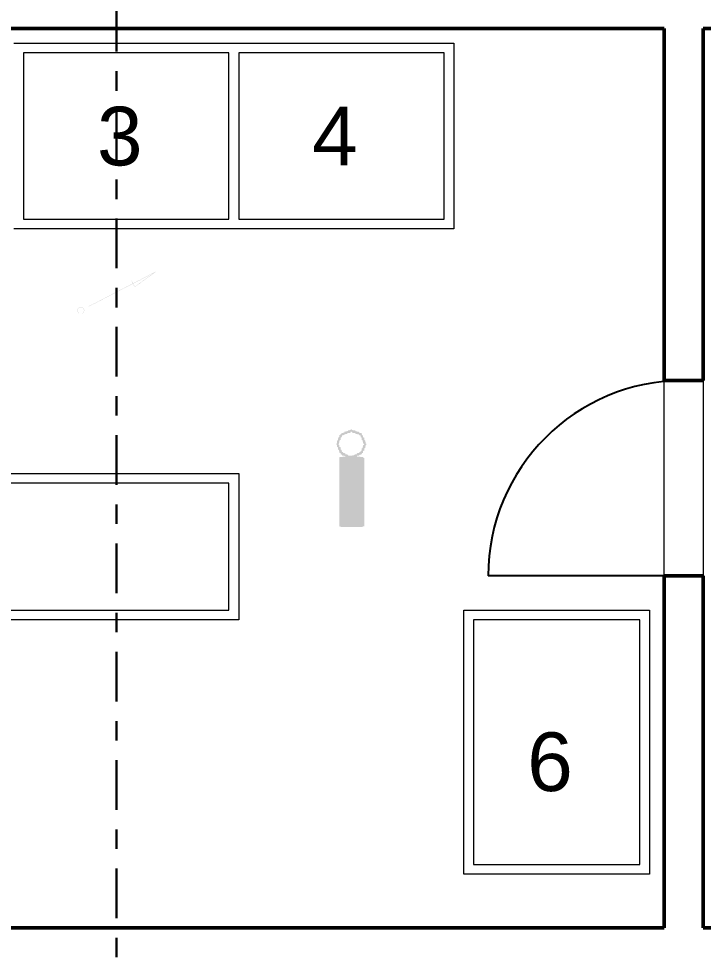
# Model space of a CAD drawing. Header units: metres. Extents: x -1.9 to 50, y -4.7 to 20.4.
# Drawn here: x 9.3 to 12.8, y 11.05 to 15.85 of the extents above; entities that cross this region are included whole.
import ezdxf

# ---------------------------------------------------------------- set-up
doc = ezdxf.new("R2010")
doc.units = ezdxf.units.M
doc.header["$LTSCALE"] = 0.1
doc.linetypes.add('DASHDOT', pattern=[3.556, 2.54, -0.508, 0, -0.508])
for name, color, linetype, lineweight in [('AMBIENTES', 8, 'Continuous', 13), ('CORTES', 7, 'DASHDOT', 30), ('DIVISORIA', 7, 'Continuous', 18), ('ILUMINACAO', 5, 'Continuous', 25), ('PAREDE', 7, 'Continuous', 50), ('PORTAS', 7, 'Continuous', 25), ('TEXTOS', 7, 'Continuous', 13), ('TUBULACAO', 1, 'Continuous', 25)]:
    doc.layers.add(name, color=color, linetype=linetype, lineweight=lineweight)
doc.styles.add('COSCIP-TEXTO', font='arial.ttf')

# ---------------------------------------------------------------- blocks, each defined once
blk = doc.blocks.new('PONTO_ILUMINACAO_EMERGENCIA')
h = blk.add_hatch(color=256)
h.dxf.hatch_style = 1
h.paths.add_polyline_path([(-0.0047, 0.5), (0.005, 0.5), (0.0072, 0.4942), (0.0188, 0.4904), (0.0421, 0.4884), (0.0459, 0.4797), (0.077, 0.4757), (0.082, 0.4651), (0.1053, 0.4622), (0.1097, 0.4419), (0.1184, 0.439), (0.1206, 0.4179), (0.1322, 0.4157), (0.1344, 0.3924), (0.1414, 0.3866), (0.1452, 0.3779), (0.1484, 0.3547), (0.1556, 0.3518), (0.1555, 0.3425), (0.1487, 0.3401), (0.1431, 0.3111), (0.1346, 0.3052), (0.1326, 0.282), (0.121, 0.2791), (0.1187, 0.2587), (0.1089, 0.2558), (0.1078, 0.2442), (0.0857, 0.239), (0.0799, 0.2315), (0.0595, 0.2297), (0.0579, 0.2268), (0.0584, 0.221), (0.0624, 0.2194), (0.1177, 0.2184), (0.1206, 0.212), (0.1322, 0.2087), (0.1335, 0.2035), (0.1336, -0.4883), (0.1322, -0.4929), (0.1206, -0.4939), (0.1067, -0.4999), (-0.1032, -0.5), (-0.1043, -0.497), (-0.1178, -0.4952), (-0.1228, -0.4912), (-0.1228, 0.2064), (-0.118, 0.218), (-0.0713, 0.2192), (-0.0621, 0.221), (-0.0601, 0.2268), (-0.0916, 0.2329), (-0.0961, 0.2413), (-0.1076, 0.2442), (-0.1083, 0.2558), (-0.1207, 0.2614), (-0.1253, 0.2878), (-0.1335, 0.2936), (-0.1358, 0.3169), (-0.1445, 0.3198), (-0.1468, 0.3416), (-0.1498, 0.3457), (-0.1556, 0.3459), (-0.1556, 0.3488), (-0.1498, 0.3495), (-0.1476, 0.3547), (-0.1454, 0.3779), (-0.1421, 0.3866), (-0.1346, 0.3924), (-0.1329, 0.4157), (-0.1236, 0.4201), (-0.1207, 0.4412), (-0.112, 0.4429), (-0.109, 0.4506), (-0.0988, 0.4564), (-0.0945, 0.4634), (-0.0713, 0.4655), (-0.0684, 0.4771), (-0.0451, 0.479), (-0.0364, 0.4826), (-0.0306, 0.4897), (-0.0073, 0.4925)])
h.paths.add_polyline_path([(-0.0044, 0.4758), (-0.0073, 0.465), (-0.0322, 0.4622), (-0.0396, 0.4593), (-0.0451, 0.4522), (-0.0684, 0.4496), (-0.0713, 0.4416), (-0.093, 0.439), (-0.0971, 0.4186), (-0.1062, 0.4157), (-0.1091, 0.3906), (-0.1178, 0.3896), (-0.1191, 0.3866), (-0.125, 0.3547), (-0.1294, 0.353), (-0.1305, 0.3459), (-0.1226, 0.3401), (-0.1207, 0.3194), (-0.109, 0.3169), (-0.1067, 0.2936), (-0.0981, 0.2878), (-0.0945, 0.2686), (-0.0858, 0.2668), (-0.08, 0.2579), (-0.0623, 0.2558), (-0.0579, 0.2442), (-0.0335, 0.2416), (-0.0306, 0.2325), (0.0014, 0.2301), (0.0276, 0.2355), (0.0334, 0.2424), (0.056, 0.2442), (0.0585, 0.2558), (0.0799, 0.2583), (0.0857, 0.2664), (0.0944, 0.2682), (0.0974, 0.2791), (0.106, 0.2817), (0.108, 0.3052), (0.1149, 0.3082), (0.1218, 0.3372), (0.1322, 0.343), (0.1324, 0.3488), (0.1293, 0.3539), (0.1206, 0.3567), (0.1184, 0.3779), (0.1148, 0.3876), (0.1076, 0.3924), (0.105, 0.4157), (0.0967, 0.4186), (0.0944, 0.4391), (0.0828, 0.4404), (0.077, 0.4487), (0.0453, 0.4535), (0.0421, 0.4615), (0.0188, 0.4634), (0.0078, 0.468), (0.0043, 0.4762)], flags=16)
blk = doc.blocks.new('TUBO_SOBE')
h = blk.add_hatch(color=256)
h.dxf.hatch_style = 1
h.paths.add_polyline_path([(0.4961, 0.2625), (0.499, 0.2651), (0.5, 0.2626), (0.4961, 0.2586), (0.4916, 0.2583), (0.4912, 0.2552), (0.4872, 0.2513), (0.4843, 0.2508), (0.4828, 0.2483), (0.4784, 0.2479), (0.474, 0.2425), (0.4681, 0.2421), (0.4677, 0.2391), (0.4608, 0.2322), (0.4549, 0.2318), (0.4489, 0.2258), (0.4476, 0.2219), (0.4431, 0.2215), (0.4373, 0.216), (0.4329, 0.2157), (0.4269, 0.2097), (0.4255, 0.2057), (0.4196, 0.2054), (0.4152, 0.1998), (0.4093, 0.1995), (0.402, 0.1896), (0.3976, 0.1892), (0.3917, 0.1837), (0.3873, 0.1833), (0.3799, 0.1734), (0.3741, 0.173), (0.3667, 0.1646), (0.3608, 0.1642), (0.3604, 0.1612), (0.3564, 0.1572), (0.352, 0.1569), (0.3476, 0.1513), (0.3447, 0.151), (0.3432, 0.1484), (0.3388, 0.1481), (0.3383, 0.145), (0.3344, 0.1411), (0.3285, 0.1407), (0.3211, 0.1322), (0.3153, 0.1319), (0.3148, 0.1288), (0.3109, 0.1249), (0.3065, 0.1245), (0.302, 0.119), (0.299, 0.1185), (0.2976, 0.1146), (0.2932, 0.1142), (0.2888, 0.1087), (0.2829, 0.1084), (0.2769, 0.1024), (0.2756, 0.0984), (0.2697, 0.0981), (0.2624, 0.0896), (0.2579, 0.0893), (0.2565, 0.0867), (0.2535, 0.0863), (0.2521, 0.0823), (0.2477, 0.0819), (0.2403, 0.0734), (0.2344, 0.0731), (0.2315, 0.0705), (0.2275, 0.0745), (0.2272, 0.0789), (0.2246, 0.0803), (0.2243, 0.0862), (0.2202, 0.0877), (0.2198, 0.0921), (0.2173, 0.0936), (0.2169, 0.098), (0.2143, 0.0994), (0.214, 0.1053), (0.2114, 0.1068), (0.2109, 0.1112), (0.2094, 0.1113), (0.208, 0.1087), (0.2021, 0.1084), (0.2006, 0.1058), (0.1962, 0.1054), (0.1947, 0.1028), (0.1889, 0.1025), (0.1874, 0.0984), (0.183, 0.0981), (0.1815, 0.0955), (0.1756, 0.0951), (0.1742, 0.0926), (0.1698, 0.0922), (0.1683, 0.0896), (0.1639, 0.0893), (0.1624, 0.0867), (0.1565, 0.0863), (0.1551, 0.0823), (0.1507, 0.0819), (0.1492, 0.0793), (0.1433, 0.079), (0.1418, 0.0764), (0.1374, 0.076), (0.136, 0.0734), (0.1301, 0.0731), (0.1286, 0.0705), (0.1242, 0.0702), (0.1237, 0.0671), (0.1198, 0.0632), (0.1139, 0.0628), (0.1124, 0.0602), (0.108, 0.0599), (0.1066, 0.0573), (0.1022, 0.0569), (0.1007, 0.0543), (0.0948, 0.054), (0.0933, 0.0499), (0.0889, 0.0496), (0.0875, 0.047), (0.0816, 0.0466), (0.0801, 0.0441), (0.0698, 0.0408), (0.0683, 0.0367), (0.0625, 0.0364), (0.061, 0.0338), (0.0566, 0.0334), (0.0551, 0.0308), (0.0492, 0.0305), (0.0478, 0.0279), (0.0434, 0.0275), (0.0419, 0.0249), (0.036, 0.0246), (0.0345, 0.0205), (0.0301, 0.0202), (0.0287, 0.0176), (0.0243, 0.0172), (0.0228, 0.0147), (0.0198, 0.0143), (0.0184, 0.0117), (0.0081, 0.0084), (0.0066, 0.0044), (0.0007, 0.004), (-0.0007, 0.0014), (-0.0051, 0.0011), (-0.0066, -0.0015), (-0.0125, -0.0019), (-0.014, -0.0045), (-0.0184, -0.0048), (-0.0198, -0.0074), (-0.0257, -0.0077), (-0.0272, -0.0118), (-0.0316, -0.0122), (-0.0331, -0.0147), (-0.0375, -0.0151), (-0.0389, -0.0177), (-0.0448, -0.018), (-0.0463, -0.0206), (-0.0507, -0.021), (-0.0522, -0.0236), (-0.0581, -0.0239), (-0.0595, -0.028), (-0.0639, -0.0283), (-0.0654, -0.0309), (-0.0698, -0.0313), (-0.0713, -0.0338), (-0.0742, -0.0342), (-0.0757, -0.0368), (-0.0801, -0.0371), (-0.0816, -0.0412), (-0.0875, -0.0415), (-0.0889, -0.0441), (-0.0933, -0.0445), (-0.0948, -0.0471), (-0.0992, -0.0474), (-0.1007, -0.05), (-0.1066, -0.0504), (-0.108, -0.053), (-0.1124, -0.0533), (-0.1139, -0.0574), (-0.1198, -0.0577), (-0.1213, -0.0603), (-0.1257, -0.0607), (-0.1271, -0.0632), (-0.1315, -0.0636), (-0.133, -0.0662), (-0.1389, -0.0665), (-0.1404, -0.0691), (-0.1448, -0.0695), (-0.1462, -0.0735), (-0.1521, -0.0739), (-0.1536, -0.0765), (-0.158, -0.0768), (-0.1595, -0.0794), (-0.1653, -0.0798), (-0.1698, -0.0853), (-0.1742, -0.0856), (-0.1756, -0.0897), (-0.1815, -0.0901), (-0.183, -0.0926), (-0.1874, -0.093), (-0.1889, -0.0956), (-0.1933, -0.0959), (-0.1947, -0.0985), (-0.2006, -0.0989), (-0.2021, -0.1029), (-0.2065, -0.1033), (-0.208, -0.1059), (-0.2139, -0.1062), (-0.2153, -0.1088), (-0.2197, -0.1092), (-0.2212, -0.1117), (-0.2271, -0.1121), (-0.2286, -0.1147), (-0.233, -0.115), (-0.2344, -0.1191), (-0.2388, -0.1194), (-0.2403, -0.122), (-0.2462, -0.1224), (-0.2477, -0.125), (-0.2521, -0.1253), (-0.2535, -0.1279), (-0.2594, -0.1283), (-0.2638, -0.1353), (-0.2682, -0.1356), (-0.2697, -0.1382), (-0.2756, -0.1386), (-0.2771, -0.1411), (-0.2815, -0.1415), (-0.2829, -0.1441), (-0.2888, -0.1444), (-0.2903, -0.147), (-0.2947, -0.1474), (-0.2962, -0.1514), (-0.3006, -0.1518), (-0.302, -0.1544), (-0.3079, -0.1547), (-0.3094, -0.1573), (-0.3138, -0.1577), (-0.3153, -0.1602), (-0.3211, -0.1606), (-0.3226, -0.1632), (-0.327, -0.1635), (-0.3285, -0.1676), (-0.3329, -0.1679), (-0.3344, -0.1705), (-0.3403, -0.1709), (-0.3417, -0.1735), (-0.3461, -0.1738), (-0.3476, -0.1764), (-0.3535, -0.1768), (-0.355, -0.1808), (-0.3574, -0.1798), (-0.3574, -0.1769), (-0.3535, -0.1729), (-0.3476, -0.1726), (-0.3461, -0.17), (-0.3417, -0.1696), (-0.3403, -0.167), (-0.3344, -0.1667), (-0.3329, -0.1626), (-0.3285, -0.1623), (-0.327, -0.1597), (-0.3226, -0.1594), (-0.3211, -0.1568), (-0.3153, -0.1564), (-0.3138, -0.1538), (-0.3094, -0.1535), (-0.3079, -0.1509), (-0.302, -0.1505), (-0.3006, -0.1465), (-0.2962, -0.1461), (-0.2947, -0.1435), (-0.2903, -0.1432), (-0.2888, -0.1406), (-0.2829, -0.1402), (-0.2815, -0.1377), (-0.2771, -0.1373), (-0.2756, -0.1347), (-0.2697, -0.1344), (-0.2682, -0.1303), (-0.2638, -0.13), (-0.2594, -0.1244), (-0.2535, -0.1241), (-0.2521, -0.1215), (-0.2477, -0.1211), (-0.2462, -0.1185), (-0.2403, -0.1182), (-0.2388, -0.1141), (-0.2344, -0.1138), (-0.233, -0.1112), (-0.2286, -0.1108), (-0.2271, -0.1083), (-0.2212, -0.1079), (-0.2197, -0.1053), (-0.2153, -0.105), (-0.2139, -0.1024), (-0.208, -0.102), (-0.2065, -0.098), (-0.2021, -0.0976), (-0.2006, -0.095), (-0.1947, -0.0947), (-0.1933, -0.0921), (-0.183, -0.0888), (-0.1815, -0.0847), (-0.1756, -0.0844), (-0.1742, -0.0818), (-0.1698, -0.0815), (-0.1653, -0.0759), (-0.1595, -0.0756), (-0.158, -0.073), (-0.1536, -0.0726), (-0.1521, -0.0686), (-0.1462, -0.0682), (-0.1448, -0.0656), (-0.1404, -0.0653), (-0.1389, -0.0627), (-0.133, -0.0623), (-0.1315, -0.0598), (-0.1213, -0.0565), (-0.1198, -0.0524), (-0.1139, -0.0521), (-0.1124, -0.0495), (-0.108, -0.0491), (-0.1066, -0.0465), (-0.1007, -0.0462), (-0.0992, -0.0436), (-0.0889, -0.0403), (-0.0875, -0.0362), (-0.0816, -0.0359), (-0.0801, -0.0333), (-0.0757, -0.0329), (-0.0698, -0.0274), (-0.0654, -0.0271), (-0.0639, -0.023), (-0.0595, -0.0227), (-0.0581, -0.0201), (-0.0522, -0.0197), (-0.0507, -0.0171), (-0.0463, -0.0168), (-0.0448, -0.0142), (-0.0389, -0.0138), (-0.0375, -0.0113), (-0.0331, -0.0109), (-0.0316, -0.0068), (-0.0272, -0.0065), (-0.0257, -0.0039), (-0.0198, -0.0036), (-0.0184, -0.001), (-0.014, -0.0006), (-0.0125, 0.002), (-0.0066, 0.0023), (-0.0051, 0.0049), (-0.0007, 0.0053), (0.0007, 0.0093), (0.0066, 0.0097), (0.0081, 0.0123), (0.0125, 0.0126), (0.014, 0.0152), (0.0184, 0.0156), (0.0243, 0.0211), (0.0287, 0.0214), (0.0301, 0.0255), (0.0345, 0.0258), (0.036, 0.0284), (0.0419, 0.0288), (0.0434, 0.0314), (0.0478, 0.0317), (0.0492, 0.0343), (0.0551, 0.0347), (0.0566, 0.0373), (0.061, 0.0376), (0.0625, 0.0417), (0.0683, 0.042), (0.0698, 0.0446), (0.0742, 0.0449), (0.0757, 0.0475), (0.0801, 0.0479), (0.0816, 0.0505), (0.0875, 0.0508), (0.0889, 0.0549), (0.0933, 0.0552), (0.0948, 0.0578), (0.1007, 0.0582), (0.1022, 0.0608), (0.1066, 0.0611), (0.108, 0.0637), (0.1124, 0.0641), (0.1139, 0.0666), (0.1198, 0.067), (0.1202, 0.07), (0.1242, 0.074), (0.1286, 0.0743), (0.1301, 0.0769), (0.136, 0.0773), (0.1374, 0.0799), (0.1418, 0.0802), (0.1433, 0.0828), (0.1492, 0.0832), (0.1507, 0.0872), (0.1551, 0.0876), (0.1565, 0.0902), (0.1624, 0.0905), (0.1639, 0.0931), (0.1742, 0.0964), (0.1756, 0.099), (0.1815, 0.0993), (0.183, 0.1034), (0.1874, 0.1037), (0.1889, 0.1063), (0.1947, 0.1067), (0.1962, 0.1093), (0.2006, 0.1096), (0.2021, 0.1122), (0.208, 0.1126), (0.2081, 0.1185), (0.204, 0.12), (0.2037, 0.1244), (0.2011, 0.1259), (0.2007, 0.1318), (0.1981, 0.1332), (0.1949, 0.1435), (0.1908, 0.145), (0.1918, 0.1519), (0.1958, 0.1509), (0.1961, 0.145), (0.1987, 0.1435), (0.199, 0.1391), (0.2016, 0.1377), (0.202, 0.1332), (0.2046, 0.1318), (0.2049, 0.1259), (0.209, 0.1244), (0.2093, 0.12), (0.2139, 0.1155), (0.2143, 0.1185), (0.2183, 0.1225), (0.2241, 0.1228), (0.2256, 0.1254), (0.2359, 0.1287), (0.2374, 0.1328), (0.2433, 0.1331), (0.2447, 0.1357), (0.2491, 0.1361), (0.2506, 0.1387), (0.2565, 0.139), (0.2579, 0.1416), (0.2682, 0.1449), (0.2697, 0.149), (0.2756, 0.1493), (0.2771, 0.1519), (0.2815, 0.1522), (0.2829, 0.1548), (0.2888, 0.1552), (0.2903, 0.1578), (0.2947, 0.1581), (0.2962, 0.1607), (0.302, 0.1611), (0.3035, 0.1651), (0.3079, 0.1655), (0.3123, 0.171), (0.3182, 0.1714), (0.3197, 0.1739), (0.33, 0.1772), (0.3314, 0.1813), (0.3373, 0.1816), (0.3388, 0.1842), (0.3432, 0.1846), (0.3447, 0.1872), (0.3505, 0.1875), (0.352, 0.1901), (0.3564, 0.1905), (0.3579, 0.193), (0.3638, 0.1934), (0.3652, 0.1975), (0.3697, 0.1978), (0.3711, 0.2004), (0.3755, 0.2007), (0.377, 0.2033), (0.3829, 0.2037), (0.3843, 0.2063), (0.3888, 0.2066), (0.3902, 0.2107), (0.3961, 0.211), (0.3976, 0.2136), (0.402, 0.214), (0.4064, 0.2195), (0.4123, 0.2199), (0.4137, 0.2224), (0.4182, 0.2228), (0.4196, 0.2269), (0.4255, 0.2272), (0.427, 0.2298), (0.4314, 0.2301), (0.4329, 0.2327), (0.4373, 0.2331), (0.4387, 0.2357), (0.4446, 0.236), (0.4461, 0.2386), (0.4505, 0.239), (0.452, 0.243), (0.4578, 0.2434), (0.4593, 0.246), (0.4637, 0.2463), (0.4652, 0.2489), (0.4696, 0.2493), (0.4711, 0.2518), (0.4769, 0.2523), (0.4784, 0.2548), (0.4828, 0.2552), (0.4843, 0.2592), (0.4902, 0.2595), (0.4916, 0.2621)])
h.paths.add_polyline_path([(0.4592, 0.242), (0.4638, 0.242), (0.4638, 0.2391), (0.4608, 0.236), (0.4549, 0.2357), (0.4476, 0.2272), (0.4431, 0.2269), (0.4417, 0.2228), (0.4387, 0.2224), (0.4373, 0.2199), (0.4329, 0.2195), (0.4255, 0.211), (0.4196, 0.2107), (0.4152, 0.2037), (0.4093, 0.2033), (0.4024, 0.1964), (0.402, 0.1934), (0.3976, 0.193), (0.3917, 0.1875), (0.3873, 0.1872), (0.3804, 0.1803), (0.3799, 0.1772), (0.3741, 0.1769), (0.3667, 0.1684), (0.3608, 0.1681), (0.3569, 0.1641), (0.3564, 0.1611), (0.352, 0.1607), (0.3432, 0.1522), (0.3388, 0.1519), (0.3348, 0.1479), (0.3344, 0.1449), (0.3285, 0.1445), (0.3211, 0.1361), (0.3153, 0.1357), (0.3113, 0.1318), (0.3109, 0.1287), (0.3065, 0.1284), (0.2976, 0.1199), (0.2932, 0.1196), (0.2888, 0.1126), (0.2829, 0.1122), (0.2756, 0.1037), (0.2697, 0.1034), (0.2683, 0.0994), (0.2624, 0.0935), (0.2579, 0.0931), (0.2521, 0.0876), (0.2477, 0.0872), (0.2463, 0.0833), (0.2403, 0.0773), (0.2344, 0.0769), (0.233, 0.0744), (0.2314, 0.0745), (0.231, 0.0789), (0.2284, 0.0803), (0.2281, 0.0862), (0.2255, 0.0877), (0.2252, 0.0921), (0.2211, 0.0936), (0.2207, 0.098), (0.2182, 0.0994), (0.2178, 0.1053), (0.2152, 0.1068), (0.2152, 0.1141), (0.2178, 0.1156), (0.2183, 0.1187), (0.2241, 0.119), (0.2256, 0.1216), (0.23, 0.1219), (0.2315, 0.1245), (0.2359, 0.1249), (0.2374, 0.1275), (0.2433, 0.1278), (0.2447, 0.1319), (0.2491, 0.1322), (0.2506, 0.1348), (0.2565, 0.1352), (0.2579, 0.1378), (0.2624, 0.1381), (0.2638, 0.1407), (0.2682, 0.1411), (0.2697, 0.1436), (0.2756, 0.144), (0.2771, 0.1481), (0.2815, 0.1484), (0.2829, 0.151), (0.2888, 0.1513), (0.2903, 0.1539), (0.2947, 0.1543), (0.2962, 0.1569), (0.302, 0.1572), (0.3035, 0.1598), (0.3079, 0.1602), (0.3123, 0.1672), (0.3182, 0.1675), (0.3197, 0.1701), (0.3241, 0.1705), (0.3256, 0.173), (0.33, 0.1734), (0.3314, 0.176), (0.3373, 0.1763), (0.3388, 0.1804), (0.3432, 0.1807), (0.3447, 0.1833), (0.3505, 0.1837), (0.352, 0.1863), (0.3564, 0.1866), (0.3579, 0.1892), (0.3638, 0.1896), (0.3652, 0.1921), (0.3697, 0.1925), (0.3711, 0.1966), (0.3755, 0.1969), (0.377, 0.1995), (0.3829, 0.1998), (0.3843, 0.2024), (0.3888, 0.2028), (0.3902, 0.2054), (0.3961, 0.2057), (0.3976, 0.2098), (0.402, 0.2101), (0.4064, 0.2157), (0.4123, 0.216), (0.4137, 0.2186), (0.4182, 0.219), (0.4196, 0.2215), (0.4255, 0.2219), (0.427, 0.226), (0.4373, 0.2292), (0.4387, 0.2318), (0.4446, 0.2322), (0.4461, 0.2348), (0.4505, 0.2351), (0.452, 0.2377), (0.4578, 0.2381)], flags=16)
h.paths.add_polyline_path([(0.471, 0.2479), (0.474, 0.2479), (0.4741, 0.2464), (0.4711, 0.2464)], flags=16)
h.paths.add_polyline_path([(0.4651, 0.245), (0.4667, 0.245), (0.4668, 0.2435), (0.4652, 0.2434)], flags=16)
h.paths.add_polyline_path([(-0.474, -0.1887), (-0.4711, -0.186), (-0.4417, -0.1862), (-0.4402, -0.1887), (-0.4358, -0.1891), (-0.4284, -0.199), (-0.4216, -0.2004), (-0.4212, -0.2048), (-0.4186, -0.2063), (-0.4183, -0.2122), (-0.4157, -0.2136), (-0.4153, -0.218), (-0.4113, -0.2195), (-0.4113, -0.2371), (-0.4153, -0.2386), (-0.4157, -0.2445), (-0.4183, -0.246), (-0.4186, -0.2504), (-0.4212, -0.2518), (-0.4216, -0.2577), (-0.4255, -0.2617), (-0.4284, -0.262), (-0.4299, -0.2646), (-0.4383, -0.2651), (-0.4329, -0.2637), (-0.4284, -0.2582), (-0.4254, -0.2577), (-0.425, -0.2518), (-0.4225, -0.2504), (-0.4221, -0.246), (-0.4195, -0.2445), (-0.4192, -0.2386), (-0.4166, -0.2371), (-0.4166, -0.2195), (-0.4192, -0.218), (-0.4195, -0.2136), (-0.4221, -0.2122), (-0.4225, -0.2063), (-0.4295, -0.2019), (-0.4353, -0.196), (-0.4358, -0.1929), (-0.4402, -0.1926), (-0.4417, -0.19), (-0.4725, -0.19), (-0.474, -0.1926), (-0.4799, -0.1929), (-0.4803, -0.196), (-0.4888, -0.2033), (-0.4892, -0.2077), (-0.4932, -0.2092), (-0.4936, -0.2151), (-0.4962, -0.2166), (-0.4962, -0.2401), (-0.4936, -0.2415), (-0.4932, -0.2474), (-0.4892, -0.2489), (-0.4888, -0.2533), (-0.4862, -0.2548), (-0.4859, -0.2607), (-0.4828, -0.2637), (-0.4774, -0.2651), (-0.4858, -0.2646), (-0.4897, -0.2607), (-0.4901, -0.2548), (-0.4941, -0.2533), (-0.4945, -0.2489), (-0.4971, -0.2474), (-0.4974, -0.2415), (-0.5, -0.2401), (-0.5, -0.2166), (-0.4974, -0.2151), (-0.4971, -0.2092), (-0.4945, -0.2077), (-0.4941, -0.2033), (-0.4872, -0.199), (-0.4799, -0.1891)])

msp = doc.modelspace()

# ---------------------------------------------------------------- linework, layer by layer
at = {"layer": 'AMBIENTES'}
for points in [[(12.6, 11.2), (12.6, 15.8), (0.2, 15.8), (0.2, 11.2)], [(16.8, 11.2), (16.8, 15.8), (12.8, 15.8), (12.8, 11.2)]]:
    msp.add_lwpolyline(points, close=True, dxfattribs=at)
at = {"layer": 'CORTES'}
msp.add_line((9.8, -2.6), (9.8, 20), dxfattribs=at)
at = {"layer": 'DIVISORIA'}
for p, q in [((9.275, 15.725), (9.325, 15.725)), ((9.325, 15.725), (9.675, 15.725)), ((9.675, 15.725), (10.025, 15.725)), ((10.025, 15.725), (10.375, 15.725)), ((10.375, 15.725), (10.425, 15.725)), ((10.425, 15.725), (10.7917, 15.725)), ((10.7917, 15.725), (11.1583, 15.725)), ((11.1583, 15.725), (11.525, 15.725)), ((11.525, 15.725), (11.525, 15.25)), ((9.675, 15.675), (9.325, 15.675)), ((9.325, 15.675), (9.325, 15.25)), ((10.025, 15.675), (9.675, 15.675)), ((10.375, 15.675), (10.025, 15.675)), ((10.375, 15.25), (10.375, 15.675)), ((10.425, 15.675), (10.425, 15.25)), ((10.775, 15.675), (10.425, 15.675)), ((11.125, 15.675), (10.775, 15.675)), ((11.475, 15.675), (11.125, 15.675)), ((11.475, 15.25), (11.475, 15.675)), ((9.325, 15.25), (9.325, 14.825)), ((10.375, 14.825), (10.375, 15.25)), ((10.425, 15.25), (10.425, 14.825)), ((11.475, 14.825), (11.475, 15.25)), ((11.525, 15.25), (11.525, 14.775)), ((9.325, 14.825), (9.675, 14.825)), ((9.675, 14.825), (10.025, 14.825)), ((10.025, 14.825), (10.375, 14.825)), ((10.425, 14.825), (10.775, 14.825)), ((10.775, 14.825), (11.125, 14.825)), ((11.125, 14.825), (11.475, 14.825)), ((9.325, 14.775), (9.275, 14.775)), ((9.675, 14.775), (9.325, 14.775)), ((10.025, 14.775), (9.675, 14.775)), ((10.375, 14.775), (10.025, 14.775)), ((10.425, 14.775), (10.375, 14.775)), ((10.7917, 14.775), (10.425, 14.775)), ((11.1583, 14.775), (10.7917, 14.775)), ((11.525, 14.775), (11.1583, 14.775)), ((9.0321, 13.525), (9.4964, 13.525)), ((9.4964, 13.525), (9.9607, 13.525)), ((9.9607, 13.525), (10.425, 13.525)), ((10.425, 13.525), (10.425, 13.15)), ((9.475, 13.475), (9.025, 13.475)), ((9.925, 13.475), (9.475, 13.475)), ((10.375, 13.475), (9.925, 13.475)), ((10.375, 13.15), (10.375, 13.475)), ((10.375, 12.825), (10.375, 13.15)), ((10.425, 13.15), (10.425, 12.775)), ((9.025, 12.825), (9.475, 12.825)), ((9.475, 12.825), (9.925, 12.825)), ((9.925, 12.825), (10.375, 12.825)), ((11.575, 12.375), (11.575, 12.825)), ((11.575, 12.825), (12.05, 12.825)), ((12.05, 12.825), (12.525, 12.825)), ((12.525, 12.825), (12.525, 12.375)), ((9.4964, 12.775), (9.0321, 12.775)), ((9.9607, 12.775), (9.4964, 12.775)), ((10.425, 12.775), (9.9607, 12.775)), ((12.05, 12.775), (11.625, 12.775)), ((11.625, 12.775), (11.625, 12.3583)), ((12.475, 12.775), (12.05, 12.775)), ((12.475, 12.3583), (12.475, 12.775)), ((11.575, 11.925), (11.575, 12.375)), ((11.625, 12.3583), (11.625, 11.9417)), ((12.475, 11.9417), (12.475, 12.3583)), ((12.525, 12.375), (12.525, 11.925)), ((11.575, 11.475), (11.575, 11.925)), ((11.625, 11.9417), (11.625, 11.525)), ((12.475, 11.525), (12.475, 11.9417)), ((12.525, 11.925), (12.525, 11.475)), ((11.625, 11.525), (12.05, 11.525)), ((12.05, 11.525), (12.475, 11.525)), ((12.05, 11.475), (11.575, 11.475)), ((12.525, 11.475), (12.05, 11.475))]:
    msp.add_line(p, q, dxfattribs=at)
at = {"layer": 'PAREDE'}
for p, q in [((9.7263, 15.8), (9.2474, 15.8)), ((10.2053, 15.8), (9.7263, 15.8)), ((10.6842, 15.8), (10.2053, 15.8)), ((11.1632, 15.8), (10.6842, 15.8)), ((11.6421, 15.8), (11.1632, 15.8)), ((12.1211, 15.8), (11.6421, 15.8)), ((12.6, 15.8), (12.1211, 15.8)), ((12.6, 15.35), (12.6, 15.8)), ((13.3, 15.8), (12.8, 15.8)), ((12.8, 15.8), (12.8, 15.35)), ((12.6, 14.9), (12.6, 15.35)), ((12.8, 15.35), (12.8, 14.9)), ((12.6, 14.45), (12.6, 14.9)), ((12.8, 14.9), (12.8, 14.45)), ((12.6, 14), (12.6, 14.45)), ((12.8, 14.45), (12.8, 14)), ((12.8, 14), (12.6, 14)), ((12.6, 12.55), (12.6, 13)), ((12.6, 13), (12.8, 13)), ((12.8, 13), (12.8, 12.55)), ((12.6, 12.1), (12.6, 12.55)), ((12.8, 12.55), (12.8, 12.1)), ((12.6, 11.65), (12.6, 12.1)), ((12.8, 12.1), (12.8, 11.65)), ((12.6, 11.2), (12.6, 11.65)), ((12.8, 11.65), (12.8, 11.2)), ((9.1583, 11.2), (9.65, 11.2)), ((9.65, 11.2), (10.1417, 11.2)), ((10.1417, 11.2), (10.6333, 11.2)), ((10.6333, 11.2), (11.125, 11.2)), ((11.125, 11.2), (11.6167, 11.2)), ((11.6167, 11.2), (12.1083, 11.2)), ((12.1083, 11.2), (12.6, 11.2)), ((12.8, 11.2), (13.3, 11.2))]:
    msp.add_line(p, q, dxfattribs=at)
at = {"layer": 'PORTAS'}
msp.add_line((12.7, 13), (11.7, 13), dxfattribs=at)
msp.add_arc((12.7, 13), 1, 90, 180, dxfattribs=at)

# ---------------------------------------------------------------- block references
at = {"layer": 'ILUMINACAO', "xscale": 0.5, "yscale": 0.5, "zscale": 0.5}
msp.add_blockref('PONTO_ILUMINACAO_EMERGENCIA', (11, 13.5), dxfattribs=at)
at = {"layer": 'TUBULACAO', "xscale": 0.4, "yscale": 0.4, "zscale": 0.4}
msp.add_blockref('TUBO_SOBE', (9.8, 14.45), dxfattribs=at)

# ---------------------------------------------------------------- texts
at = {"layer": 'TEXTOS', "style": 'COSCIP-TEXTO'}
for s, p in [('3', (9.7, 15.1)), ('4', (10.8, 15.1)), ('6', (11.9, 11.9))]:
    msp.add_text(s, height=0.3, dxfattribs=at).set_placement(p)

doc.saveas('drawing.dxf')
